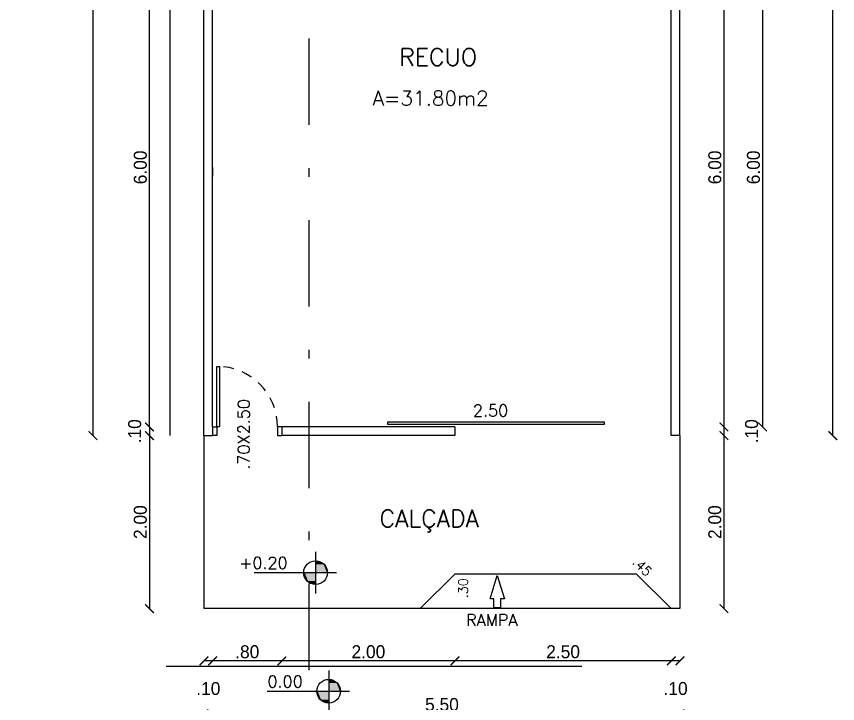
# Model space of a CAD drawing. Extents: x 1223 to 2114, y 507 to 973.
# Drawn here: x 1235.73 to 1245.22, y 528.06 to 536 of the extents above; entities that cross this region are included whole.
import ezdxf

# ---------------------------------------------------------------- set-up
doc = ezdxf.new("R2010")
doc.units = 0
doc.header["$MEASUREMENT"] = 0
doc.linetypes.add('DASHDOTX2', pattern=[2, 1, -0.5, 0, -0.5])
doc.linetypes.add('HIDDEN2', pattern=[0.1875, 0.125, -0.0625])
doc.layers.get('0').update_dxf_attribs({"linetype": 'CONTINUOUS'})
doc.layers.get('DEFPOINTS').update_dxf_attribs({"linetype": 'CONTINUOUS'})
for name, color, linetype in [('ARQ-COTAS', 4, 'CONTINUOUS'), ('DIVERSOS', 2, 'CONTINUOUS'), ('JANELAS', 8, 'CONTINUOUS'), ('JANELAS_INTERNO', 2, 'CONTINUOUS'), ('PAREDE', 2, 'CONTINUOUS'), ('PORTAS', 4, 'CONTINUOUS'), ('PROJECAO', 7, 'HIDDEN2')]:
    doc.layers.add(name, color=color, linetype=linetype)
doc.styles.add('PADRAO_TXT', font='romans.shx')
doc.dimstyles.new('1-100', dxfattribs={"dimtxt": 0.15, "dimasz": 0.1, "dimexe": 0.05, "dimexo": 0.1, "dimgap": 0.03, "dimtad": 1, "dimzin": 5, "dimdsep": 46, "dimtxsty": 'Standard', "dimblk": 'ARCHTICK', "dimcen": 0, "dimse1": 1, "dimse2": 1, "dimclrd": 256, "dimclre": 256, "dimclrt": 3, "dimadec": 0, "dimazin": 0, "dimtfac": 1, "dimtofl": 0, "dimtmove": 2, "dimatfit": 3, "dimldrblk": 'ARCHTICK', "dimfxl": 0, "dimtolj": 1, "dimarcsym": 0})

# ---------------------------------------------------------------- blocks, each defined once
blk = doc.blocks.new('_ArchTick')
at = {"color": 0, "linetype": 'ByBlock', "const_width": 0.15}
blk.add_lwpolyline([(-0.5, -0.5), (0.5, 0.5)], dxfattribs=at)
blk = doc.blocks.new('*D639')
at = {"layer": 'ARQ-COTAS', "lineweight": -2, "transparency": 16777216}
blk.add_line((1243.9111, 531.2581), (1243.9111, 531.1581), dxfattribs=at)
at = {"layer": 'DEFPOINTS', "color": 0, "transparency": 16777216}
for p in [(1239.5952, 531.2581), (1239.5952, 531.1581), (1243.9111, 531.1581)]:
    blk.add_point(p, dxfattribs=at)
at = {"layer": 'ARQ-COTAS', "lineweight": -2, "transparency": 16777216, "xscale": 0.1, "yscale": 0.1, "zscale": 0.1}
for p, rotation in [((1243.9111, 531.2581), 90), ((1243.9111, 531.1581), 270)]:
    blk.add_blockref('_ArchTick', p, dxfattribs=dict(at, rotation=rotation))
at = {"layer": 'ARQ-COTAS', "color": 3, "transparency": 16777216, "insert": (1244.2311, 531.2081), "char_height": 0.15, "attachment_point": 5, "rotation": 90}
blk.add_mtext('\\A1;.10', dxfattribs=at)
blk = doc.blocks.new('*D641')
at = {"layer": 'ARQ-COTAS', "lineweight": -2, "transparency": 16777216}
blk.add_line((1243.4023, 527.9443), (1237.9023, 527.9443), dxfattribs=at)
at = {"layer": 'DEFPOINTS', "color": 0, "transparency": 16777216}
for p in [(1237.9023, 530.1581), (1243.4023, 530.1581), (1237.9023, 527.9443)]:
    blk.add_point(p, dxfattribs=at)
at = {"layer": 'ARQ-COTAS', "lineweight": -2, "transparency": 16777216, "xscale": 0.1, "yscale": 0.1, "zscale": 0.1, "rotation": 180}
blk.add_blockref('_ArchTick', (1237.9023, 527.9443), dxfattribs=at)
at = {"layer": 'ARQ-COTAS', "lineweight": -2, "transparency": 16777216, "xscale": 0.1, "yscale": 0.1, "zscale": 0.1}
blk.add_blockref('_ArchTick', (1243.4023, 527.9443), dxfattribs=at)
at = {"layer": 'ARQ-COTAS', "color": 3, "transparency": 16777216, "insert": (1240.6523, 528.0493), "char_height": 0.15, "attachment_point": 5}
blk.add_mtext('\\A1;5.50', dxfattribs=at)
blk = doc.blocks.new('*D642')
at = {"layer": 'ARQ-COTAS', "lineweight": -2, "transparency": 16777216}
blk.add_line((1243.9111, 531.1581), (1243.9111, 529.1581), dxfattribs=at)
at = {"layer": 'DEFPOINTS', "color": 0, "transparency": 16777216}
for p in [(1239.5952, 531.1581), (1243.5602, 529.1581), (1243.9111, 529.1581)]:
    blk.add_point(p, dxfattribs=at)
at = {"layer": 'ARQ-COTAS', "lineweight": -2, "transparency": 16777216, "xscale": 0.1, "yscale": 0.1, "zscale": 0.1}
for p, rotation in [((1243.9111, 531.1581), 90), ((1243.9111, 529.1581), 270)]:
    blk.add_blockref('_ArchTick', p, dxfattribs=dict(at, rotation=rotation))
at = {"layer": 'ARQ-COTAS', "color": 3, "transparency": 16777216, "insert": (1243.8061, 530.1581), "char_height": 0.15, "attachment_point": 5, "rotation": 90}
blk.add_mtext('\\A1;2.00', dxfattribs=at)
blk = doc.blocks.new('*D643')
at = {"layer": 'ARQ-COTAS', "lineweight": -2, "transparency": 16777216}
blk.add_line((1243.3023, 528.5543), (1240.8023, 528.5543), dxfattribs=at)
at = {"layer": 'DEFPOINTS', "color": 0, "transparency": 16777216}
for p in [(1243.3023, 531.7171), (1240.8023, 531.1581), (1240.8023, 528.5543)]:
    blk.add_point(p, dxfattribs=at)
at = {"layer": 'ARQ-COTAS', "lineweight": -2, "transparency": 16777216, "xscale": 0.1, "yscale": 0.1, "zscale": 0.1, "rotation": 180}
blk.add_blockref('_ArchTick', (1240.8023, 528.5543), dxfattribs=at)
at = {"layer": 'ARQ-COTAS', "lineweight": -2, "transparency": 16777216, "xscale": 0.1, "yscale": 0.1, "zscale": 0.1}
blk.add_blockref('_ArchTick', (1243.3023, 528.5543), dxfattribs=at)
at = {"layer": 'ARQ-COTAS', "color": 3, "transparency": 16777216, "insert": (1242.0523, 528.6593), "char_height": 0.15, "attachment_point": 5}
blk.add_mtext('\\A1;2.50', dxfattribs=at)
blk = doc.blocks.new('*D648')
at = {"layer": 'ARQ-COTAS', "lineweight": -2, "transparency": 16777216}
blk.add_line((1243.4023, 528.5543), (1243.3023, 528.5543), dxfattribs=at)
at = {"layer": 'DEFPOINTS', "color": 0, "transparency": 16777216}
for p in [(1243.3023, 531.7171), (1243.4023, 531.7171), (1243.3023, 528.5543)]:
    blk.add_point(p, dxfattribs=at)
at = {"layer": 'ARQ-COTAS', "lineweight": -2, "transparency": 16777216, "xscale": 0.1, "yscale": 0.1, "zscale": 0.1, "rotation": 180}
blk.add_blockref('_ArchTick', (1243.3023, 528.5543), dxfattribs=at)
at = {"layer": 'ARQ-COTAS', "lineweight": -2, "transparency": 16777216, "xscale": 0.1, "yscale": 0.1, "zscale": 0.1}
blk.add_blockref('_ArchTick', (1243.4023, 528.5543), dxfattribs=at)
at = {"layer": 'ARQ-COTAS', "color": 3, "transparency": 16777216, "insert": (1243.3523, 528.2343), "char_height": 0.15, "attachment_point": 5}
blk.add_mtext('\\A1;.10', dxfattribs=at)
blk = doc.blocks.new('*D663')
at = {"layer": 'ARQ-COTAS', "lineweight": -2, "transparency": 16777216}
blk.add_line((1237.2718, 531.1581), (1237.2718, 529.1581), dxfattribs=at)
at = {"layer": 'DEFPOINTS', "color": 0, "transparency": 16777216}
for p in [(1239.4023, 531.1581), (1237.2718, 529.1581), (1239.4023, 529.1581)]:
    blk.add_point(p, dxfattribs=at)
at = {"layer": 'ARQ-COTAS', "lineweight": -2, "transparency": 16777216, "xscale": 0.1, "yscale": 0.1, "zscale": 0.1}
for p, rotation in [((1237.2718, 531.1581), 90), ((1237.2718, 529.1581), 270)]:
    blk.add_blockref('_ArchTick', p, dxfattribs=dict(at, rotation=rotation))
at = {"layer": 'ARQ-COTAS', "color": 3, "transparency": 16777216, "insert": (1237.1668, 530.1581), "char_height": 0.15, "attachment_point": 5, "rotation": 90}
blk.add_mtext('\\A1;2.00', dxfattribs=at)
blk = doc.blocks.new('*D664')
at = {"layer": 'ARQ-COTAS', "lineweight": -2, "transparency": 16777216}
blk.add_line((1240.8023, 528.5543), (1238.8023, 528.5543), dxfattribs=at)
at = {"layer": 'DEFPOINTS', "color": 0, "transparency": 16777216}
for p in [(1238.8023, 531.1581), (1240.8023, 531.1581), (1238.8023, 528.5543)]:
    blk.add_point(p, dxfattribs=at)
at = {"layer": 'ARQ-COTAS', "lineweight": -2, "transparency": 16777216, "xscale": 0.1, "yscale": 0.1, "zscale": 0.1, "rotation": 180}
blk.add_blockref('_ArchTick', (1238.8023, 528.5543), dxfattribs=at)
at = {"layer": 'ARQ-COTAS', "lineweight": -2, "transparency": 16777216, "xscale": 0.1, "yscale": 0.1, "zscale": 0.1}
blk.add_blockref('_ArchTick', (1240.8023, 528.5543), dxfattribs=at)
at = {"layer": 'ARQ-COTAS', "color": 3, "transparency": 16777216, "insert": (1239.8023, 528.6593), "char_height": 0.15, "attachment_point": 5}
blk.add_mtext('\\A1;2.00', dxfattribs=at)
blk = doc.blocks.new('*D665')
at = {"layer": 'ARQ-COTAS', "lineweight": -2, "transparency": 16777216}
blk.add_line((1238.8023, 528.5543), (1238.0023, 528.5543), dxfattribs=at)
at = {"layer": 'DEFPOINTS', "color": 0, "transparency": 16777216}
for p in [(1238.0023, 532.4056), (1238.8023, 531.1581), (1238.0023, 528.5543)]:
    blk.add_point(p, dxfattribs=at)
at = {"layer": 'ARQ-COTAS', "lineweight": -2, "transparency": 16777216, "xscale": 0.1, "yscale": 0.1, "zscale": 0.1, "rotation": 180}
blk.add_blockref('_ArchTick', (1238.0023, 528.5543), dxfattribs=at)
at = {"layer": 'ARQ-COTAS', "lineweight": -2, "transparency": 16777216, "xscale": 0.1, "yscale": 0.1, "zscale": 0.1}
blk.add_blockref('_ArchTick', (1238.8023, 528.5543), dxfattribs=at)
at = {"layer": 'ARQ-COTAS', "color": 3, "transparency": 16777216, "insert": (1238.4023, 528.6593), "char_height": 0.15, "attachment_point": 5}
blk.add_mtext('\\A1;.80', dxfattribs=at)
blk = doc.blocks.new('*D666')
at = {"layer": 'ARQ-COTAS', "lineweight": -2, "transparency": 16777216}
blk.add_line((1238.0023, 528.5543), (1237.9023, 528.5543), dxfattribs=at)
at = {"layer": 'DEFPOINTS', "color": 0, "transparency": 16777216}
for p in [(1237.9023, 532.4056), (1238.0023, 532.4056), (1237.9023, 528.5543)]:
    blk.add_point(p, dxfattribs=at)
at = {"layer": 'ARQ-COTAS', "lineweight": -2, "transparency": 16777216, "xscale": 0.1, "yscale": 0.1, "zscale": 0.1, "rotation": 180}
blk.add_blockref('_ArchTick', (1237.9023, 528.5543), dxfattribs=at)
at = {"layer": 'ARQ-COTAS', "lineweight": -2, "transparency": 16777216, "xscale": 0.1, "yscale": 0.1, "zscale": 0.1}
blk.add_blockref('_ArchTick', (1238.0023, 528.5543), dxfattribs=at)
at = {"layer": 'ARQ-COTAS', "color": 3, "transparency": 16777216, "insert": (1237.9523, 528.2343), "char_height": 0.15, "attachment_point": 5}
blk.add_mtext('\\A1;.10', dxfattribs=at)
blk = doc.blocks.new('*D669')
at = {"layer": 'ARQ-COTAS', "lineweight": -2, "transparency": 16777216}
blk.add_line((1237.2718, 531.2581), (1237.2718, 531.1581), dxfattribs=at)
at = {"layer": 'DEFPOINTS', "color": 0, "transparency": 16777216}
for p in [(1239.4023, 531.2581), (1237.2718, 531.1581), (1239.4023, 531.1581)]:
    blk.add_point(p, dxfattribs=at)
at = {"layer": 'ARQ-COTAS', "lineweight": -2, "transparency": 16777216, "xscale": 0.1, "yscale": 0.1, "zscale": 0.1}
for p, rotation in [((1237.2718, 531.2581), 90), ((1237.2718, 531.1581), 270)]:
    blk.add_blockref('_ArchTick', p, dxfattribs=dict(at, rotation=rotation))
at = {"layer": 'ARQ-COTAS', "color": 3, "transparency": 16777216, "insert": (1237.1018, 531.2081), "char_height": 0.15, "attachment_point": 5, "rotation": 90}
blk.add_mtext('\\A1;.10', dxfattribs=at)
blk = doc.blocks.new('*D684')
at = {"layer": 'ARQ-COTAS', "lineweight": -2, "transparency": 16777216}
blk.add_line((1244.3572, 537.2581), (1244.3572, 531.2581), dxfattribs=at)
at = {"layer": 'DEFPOINTS', "color": 0, "transparency": 16777216}
for p in [(1242.8664, 537.2581), (1243.4023, 531.2581), (1244.3572, 531.2581)]:
    blk.add_point(p, dxfattribs=at)
at = {"layer": 'ARQ-COTAS', "lineweight": -2, "transparency": 16777216, "xscale": 0.1, "yscale": 0.1, "zscale": 0.1}
for p, rotation in [((1244.3572, 537.2581), 90), ((1244.3572, 531.2581), 270)]:
    blk.add_blockref('_ArchTick', p, dxfattribs=dict(at, rotation=rotation))
at = {"layer": 'ARQ-COTAS', "color": 3, "transparency": 16777216, "insert": (1244.2522, 534.2581), "char_height": 0.15, "attachment_point": 5, "rotation": 90}
blk.add_mtext('\\A1;6.00', dxfattribs=at)
blk = doc.blocks.new('SETA4')
at = {"layer": 'DIVERSOS'}
blk.add_lwpolyline([(-0.15, 0), (0.15, 0), (0.15, 0.422), (0.33, 0.422), (0, 1.5), (-0.33, 0.422), (-0.15, 0.422)], close=True, dxfattribs=at)
blk = doc.blocks.new('*U233')
at = {"layer": 'JANELAS', "linetype": 'Continuous'}
for p, q in [((1585.2977, 528.3409), (1585.2977, 528.3007)), ((1585.3949, 528.3007), (1585.2977, 528.3409)), ((1585.2977, 528.3007), (1585.2977, 528.2035)), ((1585.3949, 528.3007), (1585.4351, 528.2035)), ((1585.1602, 528.2035), (1585.2005, 528.1063)), ((1585.2977, 528.2035), (1585.2977, 528.1063)), ((1585.2977, 528.066), (1585.2005, 528.1063)), ((1585.2977, 528.1063), (1585.2977, 528.066))]:
    blk.add_line(p, q, dxfattribs=at)
for points in [[(1585.2977, 528.3409), (1585.2977, 528.3007), (1585.3949, 528.3007)], [(1585.2977, 528.3007), (1585.2977, 528.2035), (1585.4351, 528.2035)], [(1585.1602, 528.2035), (1585.2005, 528.1063), (1585.2977, 528.1063)]]:
    blk.add_solid(points, dxfattribs=at)
at = {"layer": 'JANELAS', "linetype": 'Continuous', "extrusion": (0, 0, -1)}
for points in [[(-1585.2977, 528.3007), (-1585.3949, 528.3007), (-1585.4351, 528.2035)], [(-1585.1602, 528.2035), (-1585.2977, 528.2035), (-1585.2977, 528.1063)], [(-1585.2005, 528.1063), (-1585.2977, 528.1063), (-1585.2977, 528.066)]]:
    blk.add_solid(points, dxfattribs=at)
blk = doc.blocks.new('*U234')
at = {"layer": 'JANELAS', "linetype": 'Continuous'}
for p, q in [((1585.1466, 529.7116), (1585.1466, 529.6713)), ((1585.2438, 529.6713), (1585.1466, 529.7116)), ((1585.1466, 529.6713), (1585.1466, 529.5741)), ((1585.2438, 529.6713), (1585.2841, 529.5741)), ((1585.0092, 529.5741), (1585.0494, 529.4769)), ((1585.1466, 529.5741), (1585.1466, 529.4769)), ((1585.1466, 529.4367), (1585.0494, 529.4769)), ((1585.1466, 529.4769), (1585.1466, 529.4367))]:
    blk.add_line(p, q, dxfattribs=at)
for points in [[(1585.1466, 529.7116), (1585.1466, 529.6713), (1585.2438, 529.6713)], [(1585.1466, 529.6713), (1585.1466, 529.5741), (1585.2841, 529.5741)], [(1585.0092, 529.5741), (1585.0494, 529.4769), (1585.1466, 529.4769)]]:
    blk.add_solid(points, dxfattribs=at)
at = {"layer": 'JANELAS', "linetype": 'Continuous', "extrusion": (0, 0, -1)}
for points in [[(-1585.1466, 529.6713), (-1585.2438, 529.6713), (-1585.2841, 529.5741)], [(-1585.0092, 529.5741), (-1585.1466, 529.5741), (-1585.1466, 529.4769)], [(-1585.0494, 529.4769), (-1585.1466, 529.4769), (-1585.1466, 529.4367)]]:
    blk.add_solid(points, dxfattribs=at)
blk = doc.blocks.new('*D689')
at = {"layer": 'ARQ-COTAS', "lineweight": -2, "transparency": 16777216}
blk.add_line((1243.9111, 537.2581), (1243.9111, 531.2581), dxfattribs=at)
at = {"layer": 'DEFPOINTS', "color": 0, "transparency": 16777216}
for p in [(1242.4203, 537.2581), (1242.9562, 531.2581), (1243.9111, 531.2581)]:
    blk.add_point(p, dxfattribs=at)
at = {"layer": 'ARQ-COTAS', "lineweight": -2, "transparency": 16777216, "xscale": 0.1, "yscale": 0.1, "zscale": 0.1}
for p, rotation in [((1243.9111, 537.2581), 90), ((1243.9111, 531.2581), 270)]:
    blk.add_blockref('_ArchTick', p, dxfattribs=dict(at, rotation=rotation))
at = {"layer": 'ARQ-COTAS', "color": 3, "transparency": 16777216, "insert": (1243.8061, 534.2581), "char_height": 0.15, "attachment_point": 5, "rotation": 90}
blk.add_mtext('\\A1;6.00', dxfattribs=at)
blk = doc.blocks.new('*D690')
at = {"layer": 'ARQ-COTAS', "lineweight": -2, "transparency": 16777216}
blk.add_line((1237.2718, 531.2581), (1237.2718, 537.2581), dxfattribs=at)
at = {"layer": 'DEFPOINTS', "color": 0, "transparency": 16777216}
for p in [(1235.7346, 537.2581), (1237.2718, 537.2581), (1238.0023, 531.2581)]:
    blk.add_point(p, dxfattribs=at)
at = {"layer": 'ARQ-COTAS', "lineweight": -2, "transparency": 16777216, "xscale": 0.1, "yscale": 0.1, "zscale": 0.1}
for p, rotation in [((1237.2718, 537.2581), 90), ((1237.2718, 531.2581), 270)]:
    blk.add_blockref('_ArchTick', p, dxfattribs=dict(at, rotation=rotation))
at = {"layer": 'ARQ-COTAS', "color": 3, "transparency": 16777216, "insert": (1237.1668, 534.2581), "char_height": 0.15, "attachment_point": 5, "rotation": 90}
blk.add_mtext('\\A1;6.00', dxfattribs=at)
blk = doc.blocks.new('*D692')
at = {"layer": 'ARQ-COTAS', "lineweight": -2, "transparency": 16777216}
blk.add_line((1245.1689, 531.1581), (1245.1689, 559.8081), dxfattribs=at)
at = {"layer": 'DEFPOINTS', "color": 0, "transparency": 16777216}
for p in [(1243.4023, 559.8081), (1245.1689, 559.8081), (1243.4023, 531.1581)]:
    blk.add_point(p, dxfattribs=at)
at = {"layer": 'ARQ-COTAS', "lineweight": -2, "transparency": 16777216, "xscale": 0.1, "yscale": 0.1, "zscale": 0.1}
for p, rotation in [((1245.1689, 559.8081), 90), ((1245.1689, 531.1581), 270)]:
    blk.add_blockref('_ArchTick', p, dxfattribs=dict(at, rotation=rotation))
at = {"layer": 'ARQ-COTAS', "color": 3, "transparency": 16777216, "insert": (1245.0639, 545.4831), "char_height": 0.15, "attachment_point": 5, "rotation": 90}
blk.add_mtext('\\A1;28.65', dxfattribs=at)
blk = doc.blocks.new('*D693')
at = {"layer": 'ARQ-COTAS', "lineweight": -2, "transparency": 16777216}
blk.add_line((1236.6195, 560.3281), (1236.6195, 531.1581), dxfattribs=at)
at = {"layer": 'DEFPOINTS', "color": 0, "transparency": 16777216}
for p in [(1237.9023, 560.3281), (1236.6195, 531.1581), (1237.9023, 531.1581)]:
    blk.add_point(p, dxfattribs=at)
at = {"layer": 'ARQ-COTAS', "lineweight": -2, "transparency": 16777216, "xscale": 0.1, "yscale": 0.1, "zscale": 0.1}
for p, rotation in [((1236.6195, 560.3281), 90), ((1236.6195, 531.1581), 270)]:
    blk.add_blockref('_ArchTick', p, dxfattribs=dict(at, rotation=rotation))
at = {"layer": 'ARQ-COTAS', "color": 3, "transparency": 16777216, "insert": (1236.5145, 545.7431), "char_height": 0.15, "attachment_point": 5, "rotation": 90}
blk.add_mtext('\\A1;29.17', dxfattribs=at)

msp = doc.modelspace()

# ---------------------------------------------------------------- linework, layer by layer
at = {"layer": 'JANELAS'}
for p, q in [((1237.90229, 531.15811), (1237.90229, 529.15811)), ((1243.40229, 531.15811), (1243.40229, 529.15811)), ((1239.19208, 529.81584), (1239.19208, 529.3324)), ((1238.48261, 529.57412), (1239.43393, 529.57412)), ((1240.80229, 529.55811), (1240.40229, 529.15811)), ((1242.90229, 529.55811), (1240.80229, 529.55811)), ((1242.90229, 529.55811), (1243.30229, 529.15811)), ((1243.40229, 529.15811), (1237.90229, 529.15811)), ((1242.26727, 528.4911), (1237.46529, 528.4911)), ((1239.34316, 528.44519), (1239.34316, 527.96174)), ((1238.63368, 528.20347), (1239.58501, 528.20347))]:
    msp.add_line(p, q, dxfattribs=at)
for centre in [(1239.19208, 529.57412), (1239.34316, 528.20347)]:
    msp.add_circle(centre, 0.13746, dxfattribs=at)
at = {"layer": 'JANELAS_INTERNO'}
msp.add_line((1237.51129, 531.15811), (1237.51129, 560.32811), dxfattribs=at)
at = {"layer": 'PAREDE'}
for p, q in [((1237.90229, 531.15811), (1237.90229, 560.32811)), ((1243.40229, 531.15811), (1243.40229, 559.80811)), ((1243.30229, 531.15811), (1243.30229, 541.85811)), ((1238.00229, 531.25811), (1238.00229, 537.25811)), ((1238.00229, 534.25811), (1238.00229, 534.15811)), ((1238.00229, 531.25811), (1238.00229, 531.15811)), ((1240.80229, 531.25811), (1238.80229, 531.25811)), ((1238.80229, 531.25811), (1238.80229, 531.15811)), ((1240.80229, 531.25811), (1240.80229, 531.15811)), ((1237.90229, 531.15811), (1238.00229, 531.15811)), ((1240.80229, 531.15811), (1238.80229, 531.15811)), ((1243.40229, 531.15811), (1243.30229, 531.15811))]:
    msp.add_line(p, q, dxfattribs=at)
at = {"layer": 'PORTAS'}
for points in [[(1238.05229, 531.25811), (1238.05229, 531.95811), (1238.08229, 531.95811), (1238.08229, 531.25811)], [(1242.5266, 531.31811), (1242.5266, 531.28811), (1240.0266, 531.28811), (1240.0266, 531.31811)]]:
    msp.add_lwpolyline(points, close=True, dxfattribs=at)
for points in [[(1238.00229, 531.25811), (1238.05229, 531.25811), (1238.05229, 531.15811), (1238.00229, 531.15811)], [(1238.80229, 531.25811), (1238.75229, 531.25811), (1238.75229, 531.15811), (1238.80229, 531.15811)]]:
    msp.add_lwpolyline(points, dxfattribs=at)
at = {"layer": 'PROJECAO', "linetype": 'DASHDOTX2'}
msp.add_line((1239.11467, 560.94905), (1239.11467, 527.03538), dxfattribs=at)
at = {"layer": 'PROJECAO'}
msp.add_arc((1238.05229, 531.25811), 0.7, 0, 90, dxfattribs=at)

# ---------------------------------------------------------------- block references
at = {"layer": 'JANELAS', "linetype": 'Continuous'}
for name in ['*U234', '*U233']:
    msp.add_blockref(name, (-345.95453, 0), dxfattribs=at)
at = {"layer": 'PAREDE', "xscale": -0.25, "yscale": 0.25, "zscale": 0.25}
msp.add_blockref('SETA4', (1241.29075, 529.16654), dxfattribs=at)

# ---------------------------------------------------------------- texts
at = {"layer": 'JANELAS', "style": 'PADRAO_TXT'}
for s, height, p in [('A=31.80m2', 0.17, (1239.85113, 534.97303)), ('2.50', 0.136, (1241.00996, 531.37981)), ('+0.20', 0.136, (1238.3096, 529.61821)), ('RAMPA', 0.136, (1240.93094, 528.95821)), ('0.00', 0.136, (1238.63554, 528.24755))]:
    msp.add_text(s, height=height, dxfattribs=at).set_placement(p)
for s, height, rotation, p in [('.70X2.50', 0.136, 90, (1238.43001, 530.76478)), ('.45', 0.1088, 315, (1242.84701, 529.6867)), ('.30', 0.1088, 90, (1240.951, 529.27759))]:
    msp.add_text(s, height=height, rotation=rotation, dxfattribs=at).set_placement(p)
at = {"layer": 'PAREDE', "style": 'PADRAO_TXT'}
for s, p in [('RECUO', (1240.15968, 535.43335)), ('CALÇADA', (1239.93157, 530.1001))]:
    msp.add_text(s, height=0.2, dxfattribs=at).set_placement(p)

# ---------------------------------------------------------------- dimensions: what is measured, and where the dimension line sits
at = {"layer": 'ARQ-COTAS'}
for p1, p2, distance, picture, middle in [((1237.90229, 560.32811), (1237.90229, 531.15811), -1.28276, '*D693', (1236.51453, 545.74311)), ((1243.40229, 531.15811), (1243.40229, 559.80811), -1.76664, '*D692', (1245.06393, 545.48311))]:
    dim = msp.add_aligned_dim(p1=p1, p2=p2, distance=distance, dimstyle='1-100', dxfattribs=at)
    dim.commit()
    dim.dimension.update_dxf_attribs({"geometry": picture, "text_midpoint": middle})
for base, p1, p2, angle, picture, middle in [((1237.27184, 537.25811), (1238.00229, 531.25811), (1235.7346, 537.25811), 90, '*D690', (1237.16684, 534.25811)), ((1243.91108, 531.25811), (1242.4203, 537.25811), (1242.95616, 531.25811), 90, '*D689', (1243.80608, 534.25811)), ((1244.35721, 531.25811), (1242.86643, 537.25811), (1243.40229, 531.25811), 90, '*D684', (1244.25221, 534.25811)), ((1237.90229, 528.55426), (1238.00229, 532.4056), (1237.90229, 532.4056), 180, '*D666', (1237.95229, 528.23426)), ((1238.00229, 528.55426), (1238.80229, 531.15811), (1238.00229, 532.4056), 180, '*D665', (1238.40229, 528.65926)), ((1240.80229, 528.55426), (1243.30229, 531.71709), (1240.80229, 531.15811), 180, '*D643', (1242.05229, 528.65926)), ((1243.30229, 528.55426), (1243.40229, 531.71709), (1243.30229, 531.71709), 180, '*D648', (1243.35229, 528.23426)), ((1237.27184, 531.15811), (1239.40229, 531.25811), (1239.40229, 531.15811), 90, '*D669', (1237.10184, 531.20811)), ((1243.91108, 531.15811), (1239.5952, 531.25811), (1239.5952, 531.15811), 90, '*D639', (1244.23108, 531.20811)), ((1237.27184, 529.15811), (1239.40229, 531.15811), (1239.40229, 529.15811), 90, '*D663', (1237.16684, 530.15811)), ((1238.80229, 528.55426), (1240.80229, 531.15811), (1238.80229, 531.15811), 180, '*D664', (1239.80229, 528.65926)), ((1243.91108, 529.15811), (1239.5952, 531.15811), (1243.56016, 529.15811), 90, '*D642', (1243.80608, 530.15811)), ((1237.90229, 527.94428), (1243.40229, 530.15811), (1237.90229, 530.15811), 180, '*D641', (1240.65229, 528.04928))]:
    dim = msp.add_linear_dim(base=base, p1=p1, p2=p2, angle=angle, dimstyle='1-100', dxfattribs=at)
    dim.commit()
    dim.dimension.update_dxf_attribs({"geometry": picture, "text_midpoint": middle})

doc.saveas('drawing.dxf')
